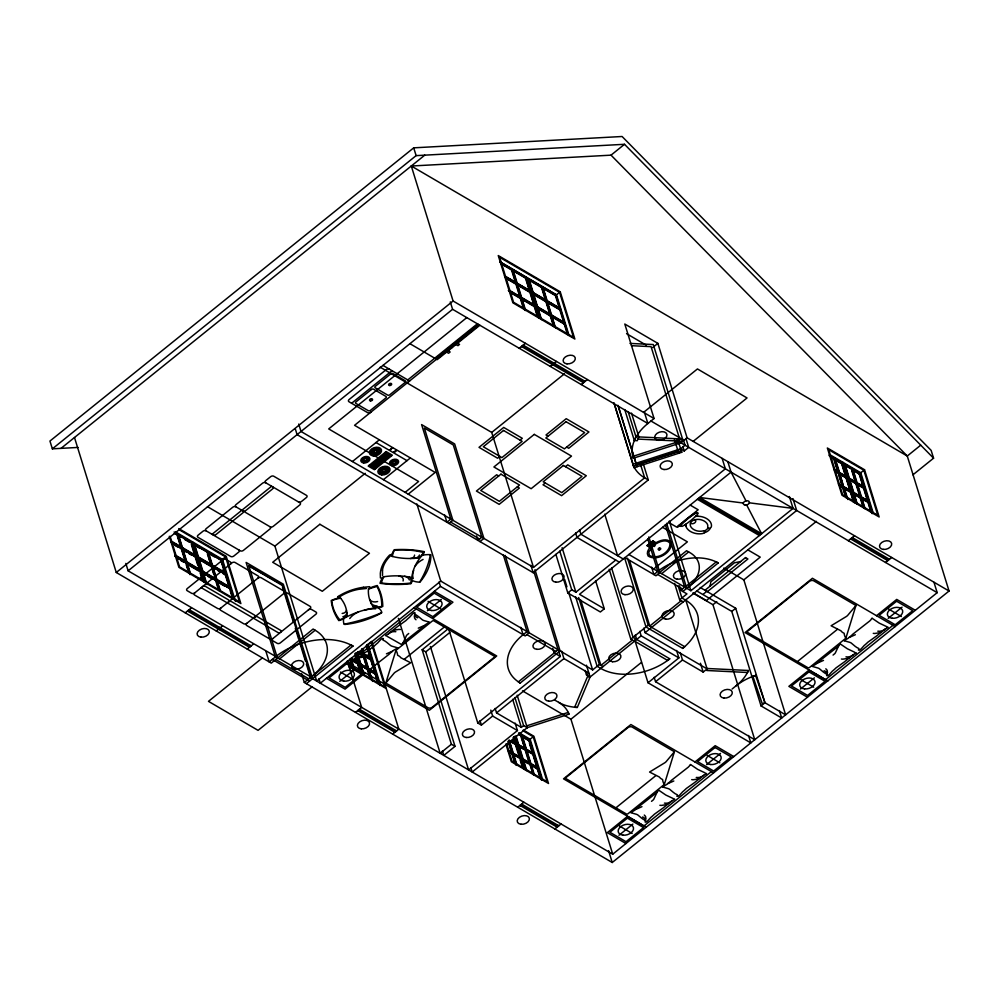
<?xml version="1.0" encoding="UTF-8"?>
<svg xmlns="http://www.w3.org/2000/svg" width="999" height="999" viewBox="0 0 999 999"><rect width="100%" height="100%" fill="white"/><g stroke="black" fill="none" stroke-linecap="round" stroke-linejoin="round"><path stroke-width="1.5" d="M382.492 570.279L382.542 575.524M710.052 586.188L710.838 581.818L734.452 562.787L740.596 561.563M680.182 525.611L682.017 526.398A16.459 10.839 -17.2 0 0 684.74 524.912L687.374 523.114A77.198 50.849 -17.2 0 0 694.093 517.732L696.266 515.671A16.459 10.839 -17.2 0 0 697.989 513.586L696.328 512.537A16.459 10.839 -17.2 0 0 693.531 514.06L690.908 515.846A77.198 50.849 -17.2 0 0 684.19 521.228L682.005 523.301A16.459 10.839 -17.2 0 0 680.282 525.374L677.647 526.972L679.795 524.65M385.826 683.054L395.929 650.349L432.192 621.116A1.249 0.824 -17.2 0 1 433.916 620.879L494.23 656.143A1.249 0.824 -17.2 0 1 494.168 657.354L432.38 707.155A3.134 2.06 -17.2 0 1 428.072 707.754L385.826 683.054L394.305 672.939A3.634 2.398 -17.2 0 0 395.117 672.252L410.689 662.774L400.836 657.754A11.276 7.43 -17.2 0 0 397.627 655.307A23.477 15.472 -17.2 0 0 395.929 650.349M664.323 784.465L674.412 751.76L632.18 727.072A3.134 2.06 -17.2 0 0 627.872 727.672L566.083 777.472A1.249 0.824 -17.2 0 0 566.021 778.671L626.323 813.948A1.249 0.824 -17.2 0 0 628.059 813.698L664.323 784.465A23.477 15.472 -17.2 0 1 662.612 779.507A11.276 7.43 -17.2 0 1 659.415 777.06L649.562 772.04L665.134 762.562A3.634 2.398 -17.2 0 1 665.946 761.875L674.412 751.76M845.866 638.199L855.956 605.494L813.723 580.806A3.134 2.06 -17.2 0 0 809.415 581.406L747.627 631.206A1.249 0.824 -17.2 0 0 747.552 632.404L807.866 667.682A1.249 0.824 -17.2 0 0 809.59 667.432L845.866 638.199A23.477 15.472 -17.2 0 1 844.155 633.254A11.276 7.43 -17.2 0 1 840.958 630.806L831.093 625.774L846.677 616.308A3.634 2.398 -17.2 0 1 847.489 615.621L855.956 605.494M403.209 642.569L406.518 635.476A3.634 2.385 -17.2 0 0 407.105 634.79A17.033 11.214 -17.2 0 0 408.728 633.478M657.042 792.257L653.721 799.35A3.634 2.385 -17.2 0 0 653.146 800.024A17.033 11.214 -17.2 0 0 651.523 801.335M838.586 645.991L835.264 653.084A3.634 2.385 -17.2 0 0 834.677 653.758A17.033 11.214 -17.2 0 0 833.066 655.082M343.831 618.306L343.456 619.018M631.48 413.099L638.848 436.913L637.262 440.709L634.34 440.571L635.938 436.763L628.171 411.663M306.356 664.085L310.502 677.472L612.724 854.195L937.187 592.669L680.943 442.832L678.034 442.694L679.62 438.886L651.073 346.653L631.443 345.691M629.982 343.406L653.284 344.543L682.542 439.036L680.943 442.832L633.291 458.241L632.679 456.443L680.331 441.034L680.943 442.832L687.112 437.862L657.866 343.369L624.8 324.026L654.058 418.519L647.876 423.501A50.087 32.992 -17.2 0 0 633.291 458.241M586.438 665.197L590.084 677.01L587.4 676.885L574.637 707.28L577.335 707.417L590.084 677.01L641.171 635.839L639.797 631.38M707.617 668.506L706.78 670.504L747.552 672.489L748.388 670.479L707.617 668.506L703.171 672.09L682.504 660.002L680.207 652.584M346.591 616.433L347.04 615.946A60.951 40.147 -17.2 0 0 340.184 597.702A26.611 17.532 -17.2 0 0 331.218 600.499A95.717 63.049 -17.2 0 0 338.811 620.591A10.902 7.18 -17.2 0 0 343.506 618.681M651.872 545.529C649.138 548.039 645.779 552.235 648.126 556.006C656.543 561.8 672.951 552.722 671.116 542.32C666.283 537.262 658.179 541.071 653.346 544.343M652.946 546.003L648.788 552.047L649.35 555.294C656.88 560.277 671.116 552.072 669.829 542.957C665.546 538.511 658.416 542.132 654.195 544.992M390.871 555.444L390.072 556.218A34.703 22.852 -17.2 0 0 382.455 570.292M421.828 555.444L423.264 555.069A25.125 16.558 -17.2 0 1 430.219 554.632L430.557 554.857M74.488 437.5L116.271 572.489L271.266 663.124L313.099 629.033L315.16 630.244A47.428 31.244 -17.2 0 1 310.502 677.472M912.949 474.812L933.566 458.191L931.155 450.399L622.09 136.501L413.711 147.84L49.95 441.046L52.36 448.838L78.047 447.44M52.36 448.838L416.121 155.632L624.5 144.293L933.566 458.191M61.014 448.364L424.762 155.157M654.058 418.519L453.084 301.011L411.301 166.021L611.026 155.157L624.5 144.293M116.271 572.489L453.084 301.011M611.026 155.157L907.267 456.031L949.05 591.021L612.237 862.499L304.32 682.454L311.064 677.022L128.122 570.841L452.584 309.303L450.299 301.898M191.371 544.53L194.992 556.193L195.554 555.744L191.483 542.619L178.571 535.064L178.009 535.526L180.594 537.037M501.198 263.886L511.525 269.917L512.437 269.206L525.224 310.527M351.598 403.284L392.02 370.704M181.044 548.039L181.593 547.589L177.535 534.465L174.95 532.954M466.795 317.62L328.708 428.921L418.593 481.493L405.119 492.345M195.554 555.744L182.63 548.189L181.381 549.163L184.54 559.378M506.555 277.759L515.596 283.042L516.158 282.592L512.087 269.468L500.474 262.675M233.704 598.351L221.79 559.877L193.893 543.568L193.331 544.018L207.28 552.185L219.193 590.646M505.606 278.134L515.946 284.166L516.845 283.454M194.018 544.892L194.58 544.43L207.505 551.985L211.563 565.109L198.651 557.554L194.58 544.43M520.591 296.441L516.97 284.777L517.532 284.328L530.457 291.87L534.515 304.995L521.603 297.452L517.532 284.328M529.545 291.209L516.633 283.654L512.562 270.529L525.486 278.084L526.386 277.372L538.736 317.257M539.797 317.495L527.884 279.033L528.446 278.571L556.343 294.892M212.025 534.29L271.641 486.238M532.642 293.019L528.583 279.895L529.145 279.445L542.057 286.988L546.116 300.112L533.204 292.557L529.145 279.445M407.779 379.92L477.385 323.813M435.564 358.678L478.221 324.3M479.195 324.862L354.57 425.312L435.164 472.44L408.229 494.155M178.459 536.975L186.014 561.838L185.452 562.287L176.411 557.005M479.87 325.262L437.212 359.652L409.927 343.693M185.802 563.411L187.038 562.437L199.962 569.992L199.4 570.441L186.476 562.899M189.086 571.316L186.825 564.023L187.387 563.573L200.312 571.116L203.471 581.331M504.882 276.923L516.508 283.716L520.566 296.84L520.004 297.29L515.946 284.166M215.409 579.807L215.971 579.358L211.913 566.233L198.089 558.016L198.651 557.554M510.014 292.382L520.354 298.426L521.603 297.452M207.28 552.185L207.842 551.723L219.755 590.197M516.97 284.777L529.895 292.332L530.794 291.621L505.432 276.785M212.038 566.171L207.979 553.046L208.529 552.597L221.453 560.139L225.512 573.264L224.95 573.726M532.305 293.281L533.204 292.557M532.991 294.143L533.553 293.694L546.465 301.236L550.536 314.36L549.974 314.822L545.904 301.698L532.991 294.143L537.05 307.267M533.941 293.768L545.554 300.562L541.495 287.45L542.057 286.988M199.75 571.578L200.649 570.854L175.287 556.031M215.971 579.358L203.059 571.803L202.16 572.514L230.057 588.836L225.637 574.587L211.688 566.433M205.107 580.681L202.847 573.389L203.409 572.927L216.321 580.481L219.48 590.696M225.512 573.264L212.6 565.721L211.351 566.683L213.611 573.975M537.462 316.783L534.303 306.581L534.865 306.119L521.953 298.576L525.561 310.239M216.446 580.419L212.387 567.295L212.949 566.845L225.861 574.388L229.92 587.512L229.358 587.974L217.732 581.168M220.891 560.601L225.562 556.88L178.958 529.62M536.713 307.53L537.612 306.818L550.536 314.36M540.559 318.594L537.4 308.391L537.962 307.942L564.822 323.651L568.443 335.314M546.94 302.297L547.502 301.848L560.414 309.403L564.485 322.515L563.923 322.977L559.852 309.852L546.94 302.297L550.099 312.5M560.064 308.266L547.152 300.724L543.094 287.6L556.006 295.142L560.064 308.266L559.502 308.728L555.444 295.604L559.565 292.332L499.625 257.292L513.561 302.285L573.488 337.325L559.565 292.332M352.422 461.538L379.37 439.81M194.743 592.869L231.93 562.899A2.248 1.486 -17.2 0 1 235.04 562.474L258.092 575.948A2.248 1.486 -17.2 0 1 257.967 578.121L220.779 608.104A2.248 1.486 -17.2 0 1 217.682 608.528L194.618 595.042A2.248 1.486 -17.2 0 1 194.743 592.869A2.248 1.486 -17.2 0 1 191.646 593.306L187.175 590.696A2.248 1.486 -17.2 0 1 187.3 588.523L222.877 559.852A2.248 1.486 -17.2 0 1 225.974 559.428L230.444 562.037A2.248 1.486 -17.2 0 1 230.307 564.21M215.759 580.931L217.008 579.969L229.92 587.512M233.429 598.851L230.27 588.636L217.357 581.093L216.795 581.543L219.056 588.836M222.715 573.339L225.299 574.85L226.199 574.138L198.302 557.817M537.4 308.391L550.312 315.946L551.56 314.972L564.485 322.515M554.507 326.748L551.348 316.546L551.91 316.096L555.519 327.759M559.852 309.852L560.764 309.141L532.867 292.819M185.24 612.824L191.421 607.842M188.262 611.463L189.947 610.102M370.354 465.771L386.064 453.096M371.378 466.371L387.1 453.708M519.23 348.276L525.412 343.306M372.415 466.983L388.136 454.308M365.247 473.301L274.912 546.116L316.695 681.106L440.759 581.106L416.883 503.971M522.252 346.928L523.938 345.567M373.451 467.582L389.173 454.907M374.488 468.181L390.197 455.519M229.708 589.098L230.619 588.386L202.722 572.065M567.432 334.303L564.273 324.101L564.822 323.651M383.429 479.657L410.364 457.942M217.707 628.683L219.393 627.322M216.234 630.943L222.415 625.973M219.256 629.595L220.941 628.234M551.698 364.136L553.384 362.787M550.237 366.408L556.406 361.426M553.259 365.047L554.932 363.686M246.815 623.326L284.003 593.356A2.248 1.486 -17.2 0 1 287.113 592.919L310.177 606.405A2.248 1.486 -17.2 0 1 310.04 608.578L272.864 638.548A2.248 1.486 -17.2 0 1 269.755 638.985L246.691 625.499A2.248 1.486 -17.2 0 1 246.815 623.326A2.248 1.486 -17.2 0 1 243.719 623.763L220.654 610.277A2.248 1.486 -17.2 0 1 220.779 608.104M640.546 464.535L644.655 477.822L533.503 567.42L491.72 432.43L564.472 373.788M248.701 646.815L250.387 645.454M247.24 649.075L253.409 644.093M582.704 382.267L584.39 380.906M581.231 384.528L587.412 379.558M499.85 456.418L497.602 458.216L479.008 447.352L503.708 427.435L522.302 438.311L520.054 440.122M262.362 657.916L208.479 701.36L258.067 730.356L311.963 686.925M652.722 347.515L657.866 343.369M310.652 677.572L351.074 644.992L352.984 646.103A56.344 37.113 -17.2 0 0 275.374 656.93L269.193 661.912L265.996 651.573M279.27 659.165L315.16 630.244M448.988 523.464L452.909 520.292L424.363 428.047L453.296 444.967L481.843 537.212L477.922 540.372L476.535 535.914M545.267 482.967L543.019 484.777L561.613 495.654L586.313 475.749L567.719 464.872L565.471 466.683M479.982 541.583L483.916 538.411L454.657 443.931L421.603 424.587L450.849 519.08L446.915 522.252L444.63 514.872M306.393 683.666L352.984 646.103M643.556 412.387L697.452 368.943L747.04 397.952L693.156 441.383M439.073 581.942L440.447 586.388L320.317 683.216L318.943 678.771M350.861 659.939L351.423 659.477L358.142 663.411L361.301 673.613M348.863 663.211L416.221 608.915M358.891 651.648L362.912 653.995L361.838 649.4M360.302 653.783L362.987 655.356L364.223 654.382L370.941 658.304L363.948 654.607M364.298 655.731L371.016 659.652L375.075 672.777L371.291 659.427L364.573 655.506L364.011 655.956L370.729 659.889L374.8 673.001M357.23 662.737L357.792 662.287L355.082 653.533M359.84 671.153L357.58 663.86L358.142 663.411M359.99 664.81L360.889 664.098L367.607 668.019L367.045 668.481L362.987 655.356M339.735 681.38L353.621 670.192M427.397 610.726L441.283 599.537M371.116 679.357L367.957 669.143L361.238 665.222L367.669 669.38L370.379 678.121M364.71 668.031L367.395 669.605L368.643 668.631L375.362 672.552M378.858 683.89L375.699 673.676L368.993 669.755L375.424 673.9L378.584 684.115M365.272 672.851L345.067 689.135L326.473 678.271M432.729 618.481L452.934 602.197L434.34 591.321M377.847 682.879L375.137 674.138L375.699 673.676M404.42 659.178L443.456 627.709A1.249 0.824 -17.2 0 0 443.531 626.498M442.42 750.986L443.793 755.419L455.02 746.365L451.398 744.255L422.152 649.762L448.539 628.496L477.784 722.989L481.406 725.099L492.632 716.046L490.796 710.114M455.02 746.365L425.774 651.872L449.75 632.542M355.469 712.362L361.65 707.379L347.277 660.976M358.491 711.001L360.177 709.652M295.254 428.708L297.09 434.64L533.191 572.702L648.276 479.945L643.244 463.698M614.198 403.746L632.941 464.285L680.581 448.863L684.203 450.986L688.686 447.365L685.938 438.461M394.143 731.842L395.829 730.494M392.669 734.115L398.838 729.133L371.678 641.395M595.566 580.619L604.283 608.803L600.362 611.975L567.807 592.944L571.74 589.772L559.802 551.198M554.258 652.934L518.331 681.892L520.242 683.016A50.087 32.992 -17.2 0 1 523.101 634.727L527.035 631.555L503.271 554.782M571.74 589.772L575.874 592.195L615.734 560.064M727.846 461.75L731.056 472.14L579.495 594.305L604.283 608.803M647.127 545.466L652.859 541.008M647.265 545.554L649.812 543.493M650.099 543.269L652.647 541.208M649.4 546.803L651.286 545.279M652.884 543.98L654.782 542.457M651.435 545.342L649.2 547.002M653.009 544.08L654.919 542.544M653.708 568.993L687.387 541.845L662.574 527.335M477.784 722.989L560.302 656.468L554.108 652.846L558.029 649.675L534.09 572.315M684.839 587.2L716.283 561.863L718.194 562.986A43.819 28.859 -17.2 0 0 657.817 571.403L653.895 574.575L651.61 567.182M520.242 683.016L560.102 650.886L534.964 569.68M659.627 572.464L686.575 550.736L688.636 551.947A35.914 23.664 -17.2 0 1 686.75 588.324L666.645 523.351M661.7 573.663L688.636 551.947M451.398 744.255L440.172 753.296L398.389 618.319M514.922 697.527L523.601 725.574L521.353 727.384L496.553 712.886L563.923 658.591L561.625 651.173M837.474 470.841L833.865 459.178L834.427 458.728L829.058 455.581M845.678 476.835L846.24 476.386L842.182 463.261L835.464 459.328L841.895 463.486L845.953 476.61M683.279 601.898L679.657 599.787L686.95 593.906L680.756 590.284L684.69 587.112L665.346 524.625M682.816 591.483L718.194 562.986M845.229 475.374L841.62 463.711L842.182 463.261M844.717 465.522L845.279 465.072L851.997 469.006L855.781 482.355L851.71 469.23L844.992 465.297M515.134 723.139L517.432 730.556L468.593 769.917L430.382 646.503M590.084 677.01L586.475 674.899L588.723 673.089L563.923 658.591M440.759 581.106L592.644 669.917L599.388 664.485L578.658 597.539M634.44 641.271L630.819 639.148L648.226 625.124L627.497 558.179M628.883 554.482L690.883 590.734L793.056 508.391L789.372 496.515M834.427 458.728L838.211 472.077L834.153 458.953L831.455 457.38M838.273 473.426L839.522 472.452L846.24 476.386M632.367 640.059L600.936 665.396L580.669 599.937M681.206 600.686L649.775 626.036L629.507 560.564M839.872 473.576L846.303 477.734L850.374 490.859L843.656 486.938L839.872 473.576L846.59 477.51L850.649 490.634L850.087 491.083M523.601 725.574L527.222 727.684L526.598 725.886L568.294 712.399L568.906 714.198L527.222 727.684L472.202 772.027L470.829 767.607M685.614 599.525L707.105 668.918L645.104 632.667L796.665 510.501L792.994 498.638M520.791 735.963L521.353 735.501L518.668 733.94M529.445 743.406L532.604 753.621L533.166 753.159L529.108 740.034L522.115 736.338L528.821 740.259L532.892 753.383L527.509 750.249M863.523 486.888L859.739 473.526L853.021 469.605L859.465 473.763L863.074 485.427M511.288 740.759L515.609 742.894L513.798 737.062M519.005 756.131L515.384 744.467L515.946 744.018L510.576 740.871M849.637 489.622L846.028 477.959L846.59 477.51M703.371 594.093L706.78 591.346M517.794 745.416L518.706 744.705L525.424 748.626L524.862 749.088L521.241 737.412M848.438 478.908L849.337 478.196L856.056 482.13M519.055 745.828L525.486 749.987L529.832 762.874L525.761 749.762L519.055 745.828L523.114 758.953L529.832 762.874M849.687 479.32L856.118 483.479L860.464 496.378L856.405 483.254L849.687 479.32L853.745 492.445L860.464 496.378M509.103 742.407L511.988 752.834L508.379 741.171M838.586 483.966L842.906 486.101L838.835 472.977L834.814 470.616M522.814 730.681L533.216 736.775L528.546 740.496L521.828 736.563M862.337 484.19L859.177 473.988L859.739 473.526M860.214 473.201L863.86 470.267L828.72 449.725L842.656 494.717L877.784 515.259L863.86 470.267M510.302 741.096L515.671 744.243L520.017 757.142L513.299 753.209L512.05 754.183L514.76 762.936M845.391 496.428L842.694 487.674L843.243 487.225L839.222 484.865M523.526 768.468L520.367 758.266L513.648 754.332L513.086 754.794L515.771 756.355M843.718 488.286L844.28 487.837L850.998 491.758L854.157 501.96M533.166 753.159L526.448 749.238L525.212 750.212L528.821 761.875M849.125 479.77L855.843 483.703L857.092 482.729L863.81 486.65M526.523 750.586L533.241 754.52L537.3 767.632L533.516 754.282L526.798 750.361L526.236 750.811L528.921 752.384M857.442 483.853L856.88 484.303L863.598 488.236L864.147 487.774L857.442 483.853L861.5 496.978L868.218 500.899L861.213 497.202M850.998 491.758L850.436 492.207L845.067 489.073M612.724 854.195L570.941 719.218L641.433 662.399M713.124 604.607L716.77 601.673M743.506 580.119L816.42 521.353M522.215 759.665L523.114 758.953M852.846 493.156L853.745 492.445M533.341 774.213L530.182 764.01L523.464 760.077L522.902 760.526L528.271 763.673M863.973 507.704L860.813 497.502L854.095 493.568L853.533 494.018L860.251 497.952L862.512 505.244M533.516 754.282L532.954 754.745L536.563 766.408M920.741 445.167L907.267 456.031L411.301 166.021M529.62 764.46L530.869 763.486L537.574 767.407M860.251 497.952L861.5 496.978M541.533 780.207L537.924 768.531L531.206 764.61L537.649 768.768L540.359 777.509M872.177 513.698L868.568 502.035L861.85 498.101L868.281 502.26L871.44 512.462M611.588 567.944L633.066 637.337L669.742 658.791L667.669 660.464L634.602 641.133M624.5 557.542L645.978 626.935L682.654 648.388L684.727 646.715L651.673 627.372M779.407 710.589L781.693 718.006L761.038 705.918L731.78 611.425L735.714 608.266L700.199 587.499M531.992 765.846L537.362 768.993L538.274 768.281L522.777 759.215M868.568 502.035L868.006 502.485L870.254 509.777M748.526 735.476L750.823 742.894L648.014 682.779L678.883 657.891L676.585 650.474M692.856 592.981L712.961 604.732L754.757 739.722L655.556 681.718L682.504 660.002M517.694 807.217L523.863 802.234M848.326 540.709L854.507 535.739M520.716 805.856L522.402 804.507M851.348 539.348L853.034 537.999M556.368 826.71L558.041 825.349M887 560.202L888.685 558.841M554.895 828.97L561.063 823.988M885.526 562.462L891.707 557.479M732.105 689.01L736.55 685.414A43.819 28.859 -17.2 0 0 748.388 670.479M655.831 775.636L616.783 807.117A1.249 0.824 -17.2 0 0 616.72 808.316M837.374 629.37L798.326 660.851A1.249 0.824 -17.2 0 0 798.251 662.062M761.038 705.918L764.959 702.759L735.714 608.266M694.979 761.962L715.184 745.679L733.778 756.555M876.51 615.709L896.727 599.412L915.321 610.289M618.968 835.276L632.854 824.088M706.63 764.622L720.504 753.433M800.511 689.023L814.385 677.834M888.173 618.356L902.047 607.167M644.018 825.898L711.388 771.603M825.561 679.632L892.931 625.337M338.898 597.327L339.897 596.665M397.627 647.889L396.366 648.726A14.373 9.466 -17.2 0 0 394.68 649.662A7.492 4.933 -17.2 0 1 393.481 650.361A9.128 6.019 -17.2 0 1 391.521 652.06A14.398 9.49 -17.2 0 0 389.135 654.233L371.928 667.694A9.128 6.019 -17.2 0 1 371.016 668.618A2.835 1.873 -17.2 0 1 370.691 669.105A4.808 3.159 -17.2 0 0 370.304 669.73A5.482 3.609 -17.2 0 0 369.817 670.292L355.357 662.05A2.048 1.349 -17.2 0 0 354.757 661.575L354.32 661.363M844.167 640.671L845.429 639.822A14.373 9.466 -17.2 0 0 847.115 638.885A7.492 4.933 -17.2 0 1 848.313 638.199A9.128 6.019 -17.2 0 1 850.274 636.488A14.398 9.49 -17.2 0 0 852.659 634.315L869.867 620.866A9.128 6.019 -17.2 0 1 870.778 619.929A2.835 1.873 -17.2 0 1 871.091 619.455A4.808 3.159 -17.2 0 0 871.478 618.818A5.482 3.609 -17.2 0 0 871.977 618.256M662.624 786.937L663.885 786.088A14.373 9.466 -17.2 0 0 665.571 785.152A7.492 4.933 -17.2 0 1 666.77 784.452A9.128 6.019 -17.2 0 1 668.731 782.754A14.398 9.49 -17.2 0 0 671.116 780.581L688.323 767.12A9.128 6.019 -17.2 0 1 689.235 766.196A2.835 1.873 -17.2 0 1 689.547 765.721A4.808 3.159 -17.2 0 0 689.947 765.084A5.482 3.609 -17.2 0 0 690.434 764.522M422.902 555.094L422.252 555.369L423.276 555.069M419.543 557.617L418.993 557.954A60.951 40.147 -17.2 0 1 391.62 556.243A26.611 17.532 -17.2 0 1 394.218 549.725A95.717 63.049 -17.2 0 1 424.313 551.673A10.902 7.18 -17.2 0 1 422.315 555.157M424.213 625.549L418.281 628.159M392.37 651.223L386.426 653.833M849.425 637.337L855.356 634.727M817.569 663.011L823.513 660.401M667.881 783.603L673.826 780.993M636.026 809.277L641.97 806.668M392.407 630.893L393.906 630.282A4.808 3.172 -17.2 0 0 394.805 630.032L398.776 629.42A3.084 2.035 -17.2 0 0 399.325 629.42L400.374 629.532M360.552 656.568L362.063 655.956A4.808 3.172 -17.2 0 0 362.962 655.706L366.92 655.094A3.084 2.035 -17.2 0 0 367.47 655.094L368.531 655.207M881.23 631.992L879.732 632.592A4.808 3.172 -17.2 0 0 878.833 632.854L874.862 633.466A3.084 2.035 -17.2 0 0 874.312 633.466L873.263 633.354M849.387 657.667L847.876 658.266A4.808 3.172 -17.2 0 0 846.977 658.528L843.019 659.14A3.084 2.035 -17.2 0 0 842.469 659.14L841.408 659.028M699.7 778.258L698.189 778.858A4.808 3.172 -17.2 0 0 697.29 779.12L693.318 779.732A3.084 2.035 -17.2 0 0 692.782 779.732L691.72 779.62M667.844 803.933L666.333 804.532A4.808 3.172 -17.2 0 0 665.446 804.794L661.475 805.406A3.084 2.035 -17.2 0 0 660.926 805.406L659.877 805.281M338.186 596.515L337.575 598.001M430.282 554.882A122.402 80.632 -17.2 0 1 419.617 582.13L420.242 581.768A64.548 42.52 -17.2 0 0 430.856 555.019M633.553 466.083L681.206 450.674M648.276 479.945L644.655 477.822A50.075 32.979 -17.2 0 1 632.941 464.285L634.103 467.694L681.755 452.285L678.296 441.483M764.959 702.759L755.619 675.436L752.871 676.323L762.212 703.646L764.959 702.759L785.626 714.834L743.843 579.845L723.763 568.106M363.411 587.312L369.518 586.688L370.379 587.649M366.458 588.486L358.916 589.285A34.703 22.852 -17.2 0 0 339.885 596.64M391.633 554.433L389.61 555.032A43.307 28.534 -17.2 0 0 380.319 573.651L380.444 577.884L381.955 578.309M635.938 436.763L682.542 439.036M637.936 439.085L678.708 441.058M749.337 502.822L793.056 508.391M743.343 503.034L699.625 497.477L761.613 533.728L746.665 504.982M374.263 607.617L373.751 607.504A60.951 40.147 -17.2 0 1 368.469 588.748A26.411 17.395 -17.2 0 1 377.235 585.526A97.128 63.973 -17.2 0 1 382.779 606.418A9.603 6.331 -17.2 0 1 378.184 607.692L377.822 607.579A59.278 39.048 -17.2 0 0 343.756 618.493M844.167 640.734L850.087 642.432A4.233 2.797 -17.2 0 0 850.986 642.832L855.256 646.403A12.775 8.417 -17.2 0 1 856.543 647.34L858.878 648.526A2.135 1.411 -17.2 0 1 858.391 649.974L859.577 650.099A5.657 3.734 -17.2 0 1 860.451 649.5A10.09 6.643 -17.2 0 1 861.438 648.601L862.811 647.027A15.16 9.99 -17.2 0 0 864.035 645.629A42.732 28.147 -17.2 0 0 867.819 642.245L874.974 637.137A9.54 6.281 -17.2 0 1 875.973 636.45L885.589 628.708A3.372 2.223 -17.2 0 0 886.9 628.071A1.811 1.186 -17.2 0 1 887.824 627.547A1.573 1.036 -17.2 0 1 888.086 627.235M397.627 647.827L391.708 646.128A4.233 2.797 -17.2 0 0 390.809 645.716L386.538 642.157A12.775 8.417 -17.2 0 1 385.252 641.221L382.917 640.034A2.135 1.411 -17.2 0 1 383.391 638.586L382.23 638.486A5.657 3.734 -17.2 0 1 381.343 639.06A10.09 6.643 -17.2 0 1 380.357 639.959L378.983 641.52A15.16 9.99 -17.2 0 0 377.747 642.919A42.732 28.147 -17.2 0 0 373.963 646.316L366.82 651.423A9.54 6.281 -17.2 0 1 365.821 652.097L356.206 659.852A3.372 2.223 -17.2 0 0 354.895 660.489A1.811 1.186 -17.2 0 1 353.971 661.001A1.573 1.036 -17.2 0 1 353.708 661.313M662.624 787L668.543 788.698A4.233 2.797 -17.2 0 0 669.442 789.098L673.713 792.669A12.775 8.417 -17.2 0 1 674.999 793.606L677.334 794.792A2.135 1.411 -17.2 0 1 676.86 796.24L678.046 796.365A5.657 3.734 -17.2 0 1 678.908 795.766A10.09 6.643 -17.2 0 1 679.894 794.867L681.268 793.293A15.16 9.99 -17.2 0 0 682.504 791.895A42.732 28.147 -17.2 0 0 686.276 788.511L693.431 783.403A9.54 6.281 -17.2 0 1 694.43 782.716L704.045 774.974A3.372 2.223 -17.2 0 0 705.356 774.337A1.811 1.186 -17.2 0 1 706.281 773.813A1.573 1.036 -17.2 0 1 706.543 773.501M344.193 624.25L344.006 624.125A25.125 16.558 -17.2 0 1 343.519 619.343L343.531 619.355M650.736 545.029L654.245 546.565M422.09 555.357A59.278 39.048 -17.2 0 0 411.788 580.107L412.337 580.519A16.434 10.827 -17.2 0 0 419.592 582.13M378.146 607.679L378.421 607.941A16.434 10.827 -17.2 0 1 381.855 612.549A122.402 80.632 -17.2 0 1 344.368 624.125M697.889 512.824L696.69 512.824A16.459 10.839 -17.2 0 0 693.968 514.31L691.333 516.108A77.198 50.849 -17.2 0 0 684.615 521.49L682.442 523.551A16.459 10.839 -17.2 0 0 680.719 525.636L680.856 526.423M856.23 652.909A1.573 1.036 -17.2 0 0 855.968 653.221A1.811 1.186 -17.2 0 0 855.044 653.746A3.372 2.223 -17.2 0 1 853.733 654.382L844.118 662.125A9.54 6.281 -17.2 0 0 843.119 662.812L835.976 667.919A42.732 28.147 -17.2 0 1 832.192 671.303A15.16 9.99 -17.2 0 1 830.956 672.702L829.582 674.275A10.09 6.643 -17.2 0 0 828.596 675.174A5.657 3.734 -17.2 0 0 827.734 675.774L826.585 675.624A2.135 1.411 -17.2 0 0 827.022 674.188L824.687 673.014A12.775 8.417 -17.2 0 0 823.401 672.077L819.13 668.506A4.233 2.797 -17.2 0 1 818.231 668.106L812.312 666.408L813.573 665.496A14.373 9.466 -17.2 0 0 815.259 664.56A7.492 4.933 -17.2 0 1 816.458 663.86A9.128 6.019 -17.2 0 1 818.418 662.162A14.398 9.49 -17.2 0 0 820.803 659.989L838.011 646.528A9.128 6.019 -17.2 0 1 838.923 645.604A2.835 1.873 -17.2 0 1 839.247 645.129A4.808 3.159 -17.2 0 0 839.635 644.492A5.482 3.609 -17.2 0 0 840.122 643.93M385.564 635.639A1.573 1.036 -17.2 0 0 385.826 635.327A1.811 1.186 -17.2 0 0 386.738 634.815A3.372 2.223 -17.2 0 1 388.062 634.178L397.677 626.423A9.54 6.281 -17.2 0 0 398.676 625.749L405.819 620.641A42.732 28.147 -17.2 0 1 409.602 617.245A15.16 9.99 -17.2 0 1 410.839 615.859L412.2 614.285A10.09 6.643 -17.2 0 0 413.199 613.386A5.657 3.734 -17.2 0 0 414.061 612.787L415.197 612.936A2.135 1.411 -17.2 0 0 414.772 614.373L417.095 615.546A12.775 8.417 -17.2 0 0 418.381 616.483L422.652 620.042A4.233 2.797 -17.2 0 1 423.551 620.454L429.47 622.152L428.209 623.051A14.373 9.466 -17.2 0 0 426.523 623.988A7.492 4.933 -17.2 0 1 425.324 624.687A9.128 6.019 -17.2 0 1 423.364 626.385A14.398 9.49 -17.2 0 0 420.979 628.558L403.771 642.02A9.128 6.019 -17.2 0 1 402.859 642.956A2.835 1.873 -17.2 0 1 402.547 643.431A4.808 3.159 -17.2 0 0 402.16 644.055A5.482 3.609 -17.2 0 0 401.66 644.617L387.2 636.375A2.048 1.349 -17.2 0 0 386.601 635.901L386.151 635.664M674.687 799.175A1.573 1.036 -17.2 0 0 674.425 799.487A1.811 1.186 -17.2 0 0 673.501 799.999A3.372 2.223 -17.2 0 1 672.19 800.649L662.574 808.391A9.54 6.281 -17.2 0 0 661.575 809.065L654.432 814.185A42.732 28.147 -17.2 0 1 650.649 817.569A15.16 9.99 -17.2 0 1 649.412 818.968L648.051 820.541A10.09 6.643 -17.2 0 0 647.052 821.44A5.657 3.734 -17.2 0 0 646.191 822.04L645.004 821.915A2.135 1.411 -17.2 0 0 645.479 820.441L643.156 819.28A12.775 8.417 -17.2 0 0 641.857 818.343L637.587 814.772A4.233 2.797 -17.2 0 1 636.7 814.372L630.781 812.674L632.03 811.762A14.373 9.466 -17.2 0 0 633.716 810.826A7.492 4.933 -17.2 0 1 634.914 810.127A9.128 6.019 -17.2 0 1 636.887 808.428A14.398 9.49 -17.2 0 0 639.26 806.255L656.468 792.794A9.128 6.019 -17.2 0 1 657.379 791.87A2.835 1.873 -17.2 0 1 657.704 791.383A4.808 3.159 -17.2 0 0 658.091 790.758A5.482 3.609 -17.2 0 0 658.591 790.197M277.435 658.141L248.876 565.896L282.505 584.777L311.064 677.022M412.025 580.407L412.05 580.431A9.603 6.331 -17.2 0 1 410.914 583.728A97.128 63.973 -17.2 0 1 380.007 583.291A26.411 17.395 -17.2 0 1 383.241 576.835A60.951 40.147 -17.2 0 1 411.026 577.397M626.56 333.654L646.403 345.242M500.449 262.063L556.468 294.817L569.055 335.464M829.407 454.408L860.776 472.752L873.351 513.386M499.75 261.8L526.386 277.372M830.094 455.594L832.604 457.067M835.114 458.529L837.624 460.002M840.134 461.463L842.644 462.937L854.869 502.897M843.893 463.661L851.423 468.069M853.933 469.53L856.443 471.004M501.723 263.736L525.824 277.822L534.29 305.195M527.884 279.033L541.833 287.188L542.395 286.725L554.745 326.623M543.106 287.924L555.794 295.342L567.694 333.816M829.607 455.444L842.519 462.999L843.206 462.475L855.781 503.121M528.583 279.895L541.495 287.45M555.444 295.604L542.532 288.049L546.141 299.712M831.18 457.617L833.865 459.178M836.238 460.576L841.62 463.711M852.459 470.054L859.177 473.988M504.532 275.799L516.158 282.592M504.645 276.186L528.558 290.16M531.955 292.145L559.852 308.466M547.889 301.923L559.502 308.728M834.465 469.493L838.486 471.853M506.143 277.984L516.283 283.916M517.557 284.653L530.232 292.07M536.101 295.504L546.253 301.436L549.775 312.837M547.514 302.173L560.202 309.59M834.177 469.717L846.927 477.247M849 478.459L864.497 487.524M834.527 470.854L838.561 473.201L842.619 486.326M857.154 484.078L863.873 488.012L867.931 501.136M841.995 475.611L846.028 477.959M508.941 290.047L520.566 296.84M508.578 290.297L535.202 305.869M536.363 306.406L565.172 323.389M508.379 290.497L520.916 297.964L524.525 309.628M838.873 483.741L842.906 486.101M843.93 486.7L850.649 490.634M854.807 493.456L860.189 496.603M510.551 292.232L520.691 298.164L524.225 309.553M521.965 298.901L533.379 305.569M539.248 309.003L564.61 323.838M838.423 483.941L851.335 491.496M853.408 492.707L868.905 501.773M521.391 299.026L534.303 306.581M551.348 316.546L564.273 324.101M840.284 485.876L842.969 487.45L846.128 497.664M844.005 488.061L850.723 491.983L853.883 502.197M853.82 493.793L860.539 497.727L863.248 506.468M839.997 486.113L842.694 487.674M863.973 500.124L866.657 501.698M687.112 437.862L949.05 591.021M523.164 345.117L585.164 381.356M852.259 537.537L889.46 559.29M522.327 345.791L584.315 382.043M650.961 421.016L684.028 440.347M851.423 538.224L888.611 559.977M521.478 346.466L583.478 382.717M850.574 538.898L887.774 560.651M452.584 309.303L647.876 423.501L644.218 411.688M457.505 343.194L459.552 344.393L457.967 345.666L455.931 344.48M450.799 346.403L452.447 347.365M449.962 347.078L451.61 348.039M448.114 350.774L450.149 351.973L448.563 353.246L446.528 352.048M888.698 609.115L901.36 616.52M698.501 498.376L760.489 534.627M697.377 499.288L759.365 535.539M690.172 505.094L698.164 509.777L676.66 527.11L668.668 522.427M895.116 626.573L812.424 578.271L745.067 632.567L827.734 680.906M747.826 549.862L760.227 557.117L706.343 600.549L693.943 593.306M548.076 436.188L546.003 434.977L566.221 418.693L588.948 431.98L568.743 448.276L566.67 447.065M382.979 365.409L409.652 381.019M380.182 367.207L491.72 432.43M653.084 541.046L654.932 542.132M652.934 541.171L654.795 542.257M647.102 545.866L649.113 546.84M696.79 590.971L731.78 611.425M498.701 475.986L496.64 474.775L476.423 491.058L499.163 504.358L519.368 488.061L517.307 486.863M657.642 574.425L682.442 588.923M624.962 557.654L655.956 575.774L659.889 572.614L648.838 536.9M623.276 559.015L580.906 534.24L579.532 529.795M827.659 680.943L809.065 670.067L788.86 686.363L807.454 697.24M619.343 562.175L576.985 537.412L575.599 532.954M801.036 679.77L813.698 687.175M375.999 442.532L407.005 460.651M385.04 452.497L391.233 456.118M648.226 625.124L651.835 627.235M369.318 465.159L375.512 468.793M533.503 567.42L301.024 431.481L298.726 424.063M450.674 522.102L479.595 539.023M641.171 635.839L678.883 657.891M599.388 664.485L602.996 666.608M526.86 634.577L555.794 651.485M235.876 506.78A2.248 1.486 -17.2 0 1 236.001 504.607L262.587 483.191A2.248 1.486 -17.2 0 1 265.684 482.754L299.912 502.772A2.248 1.486 -17.2 0 1 299.775 504.945L273.202 526.361A2.248 1.486 -17.2 0 1 270.105 526.798L235.876 506.78A2.248 1.486 -17.2 0 0 232.779 507.217L206.194 528.633A2.248 1.486 -17.2 0 0 206.069 530.806L240.297 550.824A2.248 1.486 -17.2 0 0 243.394 550.387L269.967 528.971A2.248 1.486 -17.2 0 0 270.105 526.798M440.447 586.388L525.174 635.926L529.108 632.767L505.157 555.394M707.155 755.381L719.817 762.786M428.084 601.373L440.746 608.778M713.573 772.839L630.893 724.537L563.523 778.833L646.191 827.172M414.061 607.654L496.728 655.993L429.358 710.289L346.678 661.975M555.032 700.237L558.653 702.347A43.819 28.859 -17.2 0 0 577.335 707.417M207.492 506.693L274.8 546.041M522.489 690.871L570.941 719.218M422.152 649.762L425.774 651.872M248.876 565.896L281.943 585.239M178.759 528.583L226.249 556.356L240.871 603.596L178.883 567.345L169.281 536.338M523.276 730.032L533.903 736.251L548.526 783.491L511.338 761.738L505.844 744.03M492.632 716.046L517.432 730.556M175.574 531.943L222.477 559.365L235.502 601.46M518.843 732.654L530.132 739.26L542.719 779.894M174.076 531.98L191.833 542.357L204.183 582.255M519.118 733.741L529.445 739.772L541.795 779.67M174.788 533.179L182.392 537.624M184.927 539.11L189.997 542.07M208.554 552.922L221.229 560.339L225.2 573.164M518.394 734.165L521.078 735.739L525.137 748.863L518.419 744.929M174.388 533.404L176.973 534.915L177.884 534.203L190.235 574.1M184.465 539.298L189.635 542.32M196.603 546.403L199.188 547.914M207.979 553.046L214.435 556.818M171.978 541.508L195.891 555.481M197.952 556.693L225.861 573.001M171.266 541.545L181.593 547.589M359.165 651.423L363.199 653.771M511.575 740.534L515.609 742.894M170.879 541.783L196.241 556.605L195.329 557.33L197.59 564.61M358.716 651.623L371.64 659.165M511.126 740.734L516.296 743.756M518.356 744.967L533.853 754.033M171.616 542.669L195.891 556.868L199.962 569.992M358.166 651.76L363.549 654.894L367.607 668.019M171.578 542.969L195.679 557.067M197.74 558.266L210.427 565.684M357.892 651.985L363.261 655.132L367.32 668.244M174.925 545.392L177.51 546.903M183.716 550.524L186.289 552.035M188.873 553.546L191.458 555.057M199.725 559.89L210.065 565.933M212.387 567.295L214.972 568.806M217.545 570.317L220.13 571.828M511.363 742.107L515.384 744.467M518.493 746.278L523.863 749.425M646.116 827.209L627.522 816.333L607.317 832.629L625.911 843.506M175.062 554.969L200.3 569.73M202.372 570.941L230.27 587.25M175.674 555.794L186.014 561.838M351.074 658.353L357.792 662.287M508.229 750.249L512.262 752.609M358.479 663.149L350.736 658.616L354.258 670.017M360.552 664.36L376.049 673.413M507.792 750.449L520.704 758.004M203.784 573.014L214.123 579.058M174.738 556.168L186.363 562.961L189.972 574.625M508.578 751.373L512.612 753.733L516.221 765.396M175.999 557.217L200.087 571.316L191.271 542.819M351.136 659.702L357.854 663.636L360.564 672.389M509.64 752.384L512.337 753.958L515.496 764.173M513.361 754.57L520.079 758.491L522.789 767.244M523.176 760.301L529.895 764.235L533.054 774.437M180.632 560.389L183.217 561.9M186.825 564.023L198.451 570.816M202.847 573.389L205.432 574.9M208.017 576.411L210.589 577.922M218.082 582.292L224.55 586.076M352.21 660.714L357.58 663.86M371.116 671.778L375.137 674.138M349.113 666.882L386.313 688.636M619.505 826.036L632.167 833.441M201.211 587.662L279.32 633.341M340.422 672.04L353.084 679.445M275.761 659.49L308.816 678.821M189.173 609.652L251.161 645.903M359.403 709.19L396.603 730.943M521.628 804.045L558.816 825.798M188.324 610.339L250.324 646.578M272.277 659.427L309.478 681.168M358.554 709.877L395.754 731.618M520.779 804.732L557.979 826.485M187.487 611.013L249.488 647.265M357.717 710.551L394.917 732.304M519.942 805.406L557.142 827.16M872.164 618.294L879.257 623.126L886.438 626.51A2.048 1.349 -17.2 0 0 887.037 626.985L887.512 627.26M690.621 764.56L697.714 769.392L704.894 772.776A2.048 1.349 -17.2 0 0 705.494 773.238L705.968 773.526M840.271 643.943L847.402 648.801L854.582 652.185A2.048 1.349 -17.2 0 0 855.181 652.659L855.668 652.934M658.728 790.197L665.858 795.067L673.039 798.451A2.048 1.349 -17.2 0 0 673.651 798.913L674.125 799.2M652.459 543.643L655.182 545.754M731.056 472.14L746.003 500.886M681.755 452.285L680.581 448.863L685.077 445.254L683.703 440.796M677.609 449.837L678.771 453.246M637.087 466.733L617.956 405.294M933.978 582.292L937.187 592.669M860.663 474.65L862.899 481.918M863.798 484.815L866.945 494.98M867.844 497.877L872.339 512.387M872.439 513.174L860.089 473.276L844.592 464.21L856.942 504.108M864.147 487.774L868.218 500.899M864.048 489.697L867.656 501.361M853.021 469.605L857.092 482.729M861.85 498.101L865.009 508.304M852.334 468.743L864.684 508.641M851.885 470.916L855.494 482.579M855.843 483.703L859.452 495.367M845.279 465.072L849.337 478.196M854.095 493.568L857.254 503.783M850.886 493.668L853.596 502.422M835.464 459.328L839.522 472.452M844.28 487.837L847.889 499.5M834.764 458.466L847.115 498.364M843.243 487.225L846.403 497.44M838.723 474.887L841.433 483.641M722.152 458.429L725.374 468.818L617.594 555.694L604.732 514.148M682.829 446.553L684.203 450.986M677.11 439.71L678.034 442.694M674.425 439.398L678.109 451.298L636.413 464.785L618.456 406.755M669.305 521.016L690.883 590.734M624.75 409.565L634.34 440.571M679.37 585.814L680.756 590.284M678.246 586.163L681.905 597.976L685.514 600.087A50.087 32.992 -17.2 0 1 682.654 648.388M700.424 663.224L703.171 672.09M674.587 583.416L679.657 599.787M613.998 402.734L634.103 467.694M647.764 538.923L657.817 571.403M547.502 301.848L551.56 314.972M550.874 315.484L554.495 327.16M542.282 288.611L545.804 300.012M550.661 315.684L553.746 325.649M550.312 315.946L553.483 326.149M643.731 628.221L645.104 632.667M654.183 677.272L655.556 681.718M533.553 293.694L537.612 306.818M537.962 307.942L541.57 319.605M528.446 278.571L540.796 318.469M526.51 277.297L538.636 316.483M534.865 306.119L538.473 317.794M534.64 306.318L537.737 316.296M525.486 278.084L529.095 289.747M529.895 292.332L533.953 305.457M635.314 635.027L636.688 639.46M634.702 639.76L648.014 682.779M609.178 569.23L630.819 639.148M521.84 300.487L524.55 309.228M512.312 271.091L520.254 296.74M511.525 269.917L515.596 283.042M520.354 298.426L523.513 308.629M562.1 547.689L575.874 592.195M575.661 596.903L597.14 666.296L600.761 668.418A50.087 32.992 -17.2 0 0 669.742 658.791M564.635 579.432L566.933 586.85M568.768 592.782L592.644 669.917M555.869 554.37L567.807 592.944M585.102 670.466L586.475 674.899M413.711 147.84L416.121 155.632M558.466 650.536L560.302 656.468M530.906 565.284L533.191 572.702M552.722 648.388L554.108 652.846M608.566 850.636L612.237 862.499M520.816 627.335L523.101 634.727M533.216 736.775L547.152 781.767L512.012 761.226L506.63 743.805M517.17 695.204L527.222 727.684M530.019 741.158L532.267 748.413M534.065 754.22L537.212 764.385M538.111 767.282L541.258 777.447M537.362 768.993L539.622 776.285M512.674 699.337L521.353 727.384M522.39 736.113L526.448 749.238M526.798 750.361L530.869 763.486M531.206 764.61L534.365 774.812M521.703 735.252L534.053 775.149M521.353 735.501L525.424 748.626M515.996 735.951L518.706 744.705M523.464 760.077L526.623 770.279M515.709 736.413L526.298 770.616M514.81 736.238L525.149 769.63M514.085 736.638L524.238 769.405M515.946 744.018L520.017 757.142M513.511 737.287L515.322 743.119M513.236 737.512L515.047 743.343M520.254 760.177L522.514 767.469M509.24 740.084L513.299 753.209M513.648 754.332L516.808 764.547M508.953 740.321L516.483 764.872M508.091 741.395L511.7 753.059M495.179 708.428L496.553 712.886M480.032 720.666L481.406 725.099M367.907 644.405L380.494 685.039M367.345 644.855L379.932 685.489M367.22 644.917L379.57 684.814M366.883 645.179L370.941 658.304M370.666 658.528L366.608 645.404L371.004 641.907L384.927 686.912L349.8 666.37L348.002 660.564M366.321 645.629L369.93 657.305M362.425 648.551L364.223 654.382M364.573 655.506L368.643 668.631M368.993 669.755L372.602 681.418M362.137 648.776L371.828 680.282M361.563 649.625L362.912 653.995M367.395 669.605L370.105 678.346M357.28 652.434L360.889 664.098M361.238 665.222L364.398 675.424M356.993 652.659L363.636 674.325M356.181 652.996L362.924 674.775M355.394 653.171L361.975 674.45M355.257 655.219L357.505 662.512M355.419 656.905L356.78 661.276M351.423 659.477L354.583 669.692M350.387 658.878L353.996 670.541M350.112 659.103L353.271 669.305M350.274 660.789L352.984 669.542M312.562 678.683L283.316 584.19L246.116 562.437L275.374 656.93M282.405 586.725L293.456 622.427M295.304 628.383L298.526 638.798M300.362 644.742L305.432 661.113M301.561 673.526L304.32 682.454M225.562 556.88L239.498 601.873L179.57 566.833L170.13 536.351M230.494 590.259L233.142 598.813M221.341 562.05L223.601 569.343M225.299 574.85L228.908 586.513M230.157 590.546L232.867 599.3M208.529 552.597L212.6 565.721M212.949 566.845L217.008 579.969M217.357 581.093L220.517 591.296M207.392 553.896L211.001 565.559M216.209 582.392L217.57 586.775M203.059 571.803L199.001 558.678L198.439 559.14L202.048 570.804M203.409 572.927L207.018 584.602M193.893 543.568L206.244 583.466M194.48 546.341L198.089 558.016M192.507 541.845L205.095 582.479M200.524 572.739L203.172 581.281M200.2 573.026L201.548 577.41M178.571 535.064L182.63 548.189M187.038 562.437L182.979 549.313L182.417 549.775L186.026 561.438M187.387 563.573L190.547 573.776M177.322 534.652L189.223 573.126M177.422 536.376L180.582 546.578M186.251 564.872L187.6 569.243M125.837 563.424L128.122 570.841M825.823 668.793A8.766 5.769 -17.2 0 0 826.673 669.605A8.766 5.769 -17.2 0 0 827.234 670.554A8.766 5.769 -17.2 0 0 827.534 672.315A8.766 5.769 -17.2 0 0 827.01 674.188M824.1 670.716A5.732 3.771 -17.2 0 0 825.199 671.166A3.521 2.31 -17.2 0 0 825.811 671.715L826.248 672.439A3.297 2.173 -17.2 0 0 826.385 673.026A5.619 3.709 -17.2 0 0 826.285 673.85M853.308 654.832A6.206 4.096 -17.2 0 0 851.61 655.993A6.206 4.096 -17.2 0 0 849.575 656.755A6.206 4.096 -17.2 0 0 847.714 657.017A6.206 4.096 -17.2 0 0 845.953 656.867M885.151 629.158A6.206 4.096 -17.2 0 0 883.453 630.319A6.206 4.096 -17.2 0 0 881.43 631.081A6.206 4.096 -17.2 0 0 879.557 631.343A6.206 4.096 -17.2 0 0 877.809 631.193M370.854 412.187A2.348 1.548 -17.2 0 1 367.62 412.649L349.026 401.773A2.348 1.548 -17.2 0 1 349.151 399.5L386.201 369.642A2.348 1.548 -17.2 0 1 389.435 369.193M408.042 380.07A2.348 1.548 -17.2 0 1 407.904 382.33M698.089 516.271A15.822 10.415 -17.2 0 1 695.966 515.971M695.529 516.408A12.188 8.029 -17.2 0 1 697.202 516.283A15.922 10.49 -17.2 0 1 702.047 516.77A20.892 13.761 -17.2 0 1 709.964 521.441A15.922 10.49 -17.2 0 1 711.4 524.65A12.188 8.029 -17.2 0 1 711.4 526.448A4.296 2.835 -17.2 0 1 711.026 527.247A3.072 2.023 -17.2 0 1 710.451 527.859A7.73 5.095 -17.2 0 1 704.42 532.704A3.072 2.023 -17.2 0 1 703.621 533.179A4.296 2.835 -17.2 0 1 702.534 533.553A12.188 8.029 -17.2 0 1 699.949 533.828A15.922 10.49 -17.2 0 1 695.117 533.341A20.892 13.761 -17.2 0 1 687.2 528.671A15.922 10.49 -17.2 0 1 685.764 525.449A12.188 8.029 -17.2 0 1 685.689 524.288M710.451 527.859A2.173 1.436 -17.2 0 1 709.69 528.321A1.286 0.849 -17.2 0 1 708.378 528.346A2.173 1.436 -17.2 0 1 707.891 527.909A3.072 2.023 -17.2 0 1 707.692 527.297A4.296 2.835 -17.2 0 1 707.779 526.498A8.192 5.395 -17.2 0 0 707.754 525.374A11.314 7.455 -17.2 0 0 706.705 523.139A15.497 10.202 -17.2 0 0 700.986 519.755A11.314 7.455 -17.2 0 0 697.614 519.393A8.192 5.395 -17.2 0 0 694.243 519.955A5.007 3.297 -17.2 0 0 690.596 522.877A8.192 5.395 -17.2 0 0 690.297 525.249A11.314 7.455 -17.2 0 0 691.333 527.484A15.497 10.202 -17.2 0 0 697.065 530.869A11.314 7.455 -17.2 0 0 700.436 531.231A8.192 5.395 -17.2 0 0 702.06 531.093A4.296 2.835 -17.2 0 1 703.184 530.906A3.072 2.023 -17.2 0 1 704.095 530.944A2.173 1.436 -17.2 0 1 704.794 531.218A1.286 0.849 -17.2 0 1 704.969 532.105A2.173 1.436 -17.2 0 1 704.432 532.692M694.742 519.805A2.997 1.973 -17.2 0 1 694.792 522.814A2.997 1.973 -17.2 0 1 690.459 523.251M685.127 524.662A15.822 10.415 -17.2 0 1 685.888 526.048M707.929 527.959A5.607 3.696 -17.2 0 1 704.183 530.968M650.199 543.319A1.486 0.974 -17.2 0 1 652.447 543.593A1.486 0.974 -17.2 0 1 650.649 545.042A1.486 0.974 -17.2 0 1 649.899 543.556M415.971 619.767A8.766 5.769 -17.2 0 0 415.122 618.955A8.766 5.769 -17.2 0 0 414.548 617.994A8.766 5.769 -17.2 0 0 414.26 616.233A8.766 5.769 -17.2 0 0 414.772 614.36M417.694 617.844A5.732 3.771 -17.2 0 0 416.595 617.394A3.521 2.31 -17.2 0 0 415.984 616.845L415.547 616.121A3.297 2.173 -17.2 0 0 415.397 615.534A5.619 3.709 -17.2 0 0 415.509 614.697M388.486 633.728A6.206 4.096 -17.2 0 0 390.184 632.554A6.206 4.096 -17.2 0 0 392.207 631.793A6.206 4.096 -17.2 0 0 394.081 631.53A6.206 4.096 -17.2 0 0 395.829 631.68M356.631 659.39A6.206 4.096 -17.2 0 0 358.329 658.229A6.206 4.096 -17.2 0 0 360.364 657.467A6.206 4.096 -17.2 0 0 362.225 657.205A6.206 4.096 -17.2 0 0 363.986 657.354M736.026 685.838A43.819 28.859 -17.2 0 1 755.619 675.436M558.653 702.347A43.819 28.859 -17.2 0 1 568.906 714.198M377.61 601.535A7.068 4.658 -17.2 0 1 369.767 599.35M381.768 606.331A91.546 60.302 -17.2 0 0 377.023 586.5A40.36 26.586 -17.2 0 0 368.581 589.11M340.097 620.179A77.11 50.787 -17.2 0 1 331.805 600.724A18.144 11.951 -17.2 0 1 340.671 598.276M346.728 612.237A4.858 3.197 -17.2 0 1 342.869 616.795M346.428 610.064A3.734 2.46 -17.2 0 1 342.158 613.436M347.128 615.821A15.41 10.152 -17.2 0 1 338.861 620.042M381.393 612.999A64.548 42.52 -17.2 0 1 344.667 624.487M382.317 606.168A12.05 7.942 -17.2 0 1 372.864 606.468M377.06 605.943A9.765 6.431 -17.2 0 1 371.004 603.209M364.198 610.389A22.078 14.548 -17.2 0 1 375.649 608.816M349.737 618.518A17.333 11.414 -17.2 0 1 358.529 611.937M338.149 596.478A43.307 28.534 -17.2 0 1 363.411 587.275M213.012 534.865A2.248 1.486 -17.2 0 0 216.121 534.44L242.695 513.011A2.248 1.486 -17.2 0 0 242.819 510.839A2.248 1.486 -17.2 0 0 245.929 510.414L272.502 488.986A2.248 1.486 -17.2 0 0 272.627 486.813M265.684 482.754A2.248 1.486 -17.2 0 1 265.809 480.581L270.667 476.673A2.248 1.486 -17.2 0 1 273.763 476.236L306.506 495.379A2.248 1.486 -17.2 0 1 306.381 497.552L301.523 501.461A2.248 1.486 -17.2 0 1 298.414 501.898M206.069 530.806A2.248 1.486 -17.2 0 0 202.972 531.243L198.114 535.152A2.248 1.486 -17.2 0 0 197.989 537.325L230.719 556.468A2.248 1.486 -17.2 0 0 233.828 556.031L238.674 552.122A2.248 1.486 -17.2 0 0 238.798 549.949M398.701 576.036A7.068 4.658 -17.2 0 1 403.084 581.006M410.651 583.054A91.546 60.302 -17.2 0 1 381.381 582.991A40.36 26.586 -17.2 0 1 383.778 576.86M423.926 552.609A77.11 50.787 -17.2 0 0 394.63 550.087A18.144 11.951 -17.2 0 0 392.532 556.48M419.505 555.032A4.858 3.197 -17.2 0 1 413.549 558.366M414.548 555.082A3.734 2.46 -17.2 0 1 410.389 558.516M423.539 551.785A15.41 10.152 -17.2 0 1 418.781 558.066M409.428 576.997A12.05 7.942 -17.2 0 1 410.502 583.453M404.445 576.261A9.765 6.431 -17.2 0 1 409.34 579.932M413.249 578.521A22.078 14.548 -17.2 0 1 413.673 570.504M415.01 566.408A17.333 11.414 -17.2 0 1 423.064 559.415M284.003 593.356A2.248 1.486 -17.2 0 0 284.128 591.183L261.076 577.697A2.248 1.486 -17.2 0 0 257.967 578.121M272.864 638.548A2.248 1.486 -17.2 0 0 272.727 640.721L277.198 643.331A2.248 1.486 -17.2 0 0 280.294 642.894L315.871 614.235A2.248 1.486 -17.2 0 0 315.996 612.062L311.526 609.452A2.248 1.486 -17.2 0 0 308.429 609.877M280.407 632.467A2.248 1.486 -17.2 0 0 280.532 630.294L257.467 616.808A2.248 1.486 -17.2 0 0 254.37 617.245A2.248 1.486 -17.2 0 0 254.495 615.072L231.431 601.585A2.248 1.486 -17.2 0 0 228.334 602.022A2.248 1.486 -17.2 0 0 228.459 599.85L205.394 586.363A2.248 1.486 -17.2 0 0 202.285 586.788M644.28 815.047A8.766 5.769 -17.2 0 0 645.129 815.871A8.766 5.769 -17.2 0 0 645.704 816.82A8.766 5.769 -17.2 0 0 645.991 818.581A8.766 5.769 -17.2 0 0 645.479 820.454M642.557 816.982A5.732 3.771 -17.2 0 0 643.656 817.432A3.521 2.31 -17.2 0 0 644.268 817.981L644.705 818.705A3.297 2.173 -17.2 0 0 644.842 819.292A5.619 3.709 -17.2 0 0 644.742 820.117M671.765 801.098A6.206 4.096 -17.2 0 0 670.067 802.259A6.206 4.096 -17.2 0 0 668.031 803.021A6.206 4.096 -17.2 0 0 666.171 803.283A6.206 4.096 -17.2 0 0 664.422 803.134M703.608 775.424A6.206 4.096 -17.2 0 0 701.91 776.585A6.206 4.096 -17.2 0 0 699.887 777.347A6.206 4.096 -17.2 0 0 698.026 777.609A6.206 4.096 -17.2 0 0 696.266 777.459M370.292 399.925L371.815 399.637L370.304 399.85M389.373 384.54L390.896 384.253L389.373 384.54M389.548 449.837L391.071 449.55L389.56 449.8M391.233 448.476L392.757 448.189L391.246 448.401M393.618 452.21L395.129 451.923L393.618 452.135M395.292 450.849L396.815 450.537L395.304 450.811M649.874 544.168C652.896 546.316 651.847 540.983 649.887 544.105M658.603 549.063C661.176 550.536 659.727 546.628 658.603 549.063M534.278 434.378L493.906 466.983L531.131 488.711L571.503 456.106L534.278 434.378M371.403 389.485L355.956 401.923A1.561 1.036 -17.2 0 0 355.869 403.434L368.269 410.676A1.561 1.036 -17.2 0 0 370.429 410.377L385.864 397.939A1.561 1.036 -17.2 0 0 385.951 396.428L373.551 389.185A1.561 1.036 -17.2 0 0 371.403 389.485M390.759 373.876L375.324 386.313A1.561 1.036 -17.2 0 0 375.237 387.824L387.637 395.067A1.561 1.036 -17.2 0 0 389.797 394.767L405.232 382.33A1.561 1.036 -17.2 0 0 405.319 380.819L392.919 373.564A1.561 1.036 -17.2 0 0 390.759 373.876M386.163 451.585L368.194 466.071L374.4 469.692L392.357 455.219L386.163 451.585M319.867 524.275L272.702 562.275L322.302 591.283L369.455 553.271L319.867 524.275M503.533 430.457L483.316 446.74L501.923 457.617L522.127 441.333L503.533 430.457M500.949 474.175L480.744 490.459L499.338 501.336L519.542 485.052L500.949 474.175M566.033 421.703L545.829 437.999L564.435 448.876L584.64 432.579L566.033 421.703M563.411 465.472L543.194 481.755L561.8 492.632L582.005 476.348L563.411 465.472M346.566 663.786L329.058 677.909L345.179 687.324L362.687 673.214L346.566 663.786M434.228 593.131L416.72 607.242L432.829 616.67L450.349 602.559L434.228 593.131M745.529 557.579L705.119 590.159L707.492 591.558L747.914 558.978L745.529 557.579M627.409 818.144L609.902 832.267L626.023 841.695L643.531 827.572L627.409 818.144M715.072 747.489L697.564 761.6L713.686 771.028L731.193 756.917L715.072 747.489M808.953 671.877L791.445 686.001L807.567 695.429L825.074 681.306L808.953 671.877M896.615 601.223L879.108 615.347L895.216 624.762L912.736 610.651L896.615 601.223M560.239 291.808L498.251 255.557L512.874 302.809L574.875 339.061L560.239 291.808M864.547 469.742L827.347 447.989L841.97 495.242L879.17 516.982L864.547 469.742M526.036 277.622L513.124 270.08L517.182 283.204L530.107 290.746L526.036 277.622M892.269 618.256A7.892 5.195 -17.2 0 0 902.634 610.726A7.892 5.195 -17.2 0 0 890.209 609.49A7.892 5.195 -17.2 0 0 892.269 618.256M804.607 688.91A7.892 5.195 -17.2 0 0 814.972 681.38A7.892 5.195 -17.2 0 0 802.547 680.144A7.892 5.195 -17.2 0 0 804.607 688.91M393.519 463.536A1.561 1.036 -17.2 0 0 395.579 462.038A1.561 1.036 -17.2 0 0 393.107 461.8A1.561 1.036 -17.2 0 0 393.519 463.536M374.912 452.659A1.561 1.036 -17.2 0 0 376.973 451.173A1.561 1.036 -17.2 0 0 374.513 450.924A1.561 1.036 -17.2 0 0 374.912 452.659M381.768 474.925A6.256 4.121 -17.2 0 0 389.997 468.943A6.256 4.121 -17.2 0 0 380.132 467.957A6.256 4.121 -17.2 0 0 381.768 474.925M382.317 473.838A4.695 3.097 -17.2 0 0 388.486 469.355A4.695 3.097 -17.2 0 0 381.094 468.618A4.695 3.097 -17.2 0 0 382.317 473.838M382.867 472.764A3.134 2.06 -17.2 0 0 386.975 469.767A3.134 2.06 -17.2 0 0 382.043 469.28A3.134 2.06 -17.2 0 0 382.867 472.764M383.416 471.678A1.561 1.036 -17.2 0 0 385.464 470.192A1.561 1.036 -17.2 0 0 383.004 469.942A1.561 1.036 -17.2 0 0 383.416 471.678M364.81 460.814A1.561 1.036 -17.2 0 0 366.87 459.315A1.561 1.036 -17.2 0 0 364.41 459.065A1.561 1.036 -17.2 0 0 364.81 460.814M363.711 462.962A4.695 3.097 -17.2 0 0 369.88 458.479A4.695 3.097 -17.2 0 0 362.487 457.742A4.695 3.097 -17.2 0 0 363.711 462.962M364.26 461.888A3.134 2.06 -17.2 0 0 368.381 458.891A3.134 2.06 -17.2 0 0 363.449 458.404A3.134 2.06 -17.2 0 0 364.26 461.888M392.42 465.696A4.695 3.097 -17.2 0 0 398.589 461.213A4.695 3.097 -17.2 0 0 391.196 460.477A4.695 3.097 -17.2 0 0 392.42 465.696M392.969 464.622A3.134 2.06 -17.2 0 0 397.078 461.625A3.134 2.06 -17.2 0 0 392.157 461.138A3.134 2.06 -17.2 0 0 392.969 464.622M373.264 455.906A6.256 4.121 -17.2 0 0 381.493 449.912A6.256 4.121 -17.2 0 0 371.64 448.938A6.256 4.121 -17.2 0 0 373.264 455.906M373.813 454.82A4.695 3.097 -17.2 0 0 379.995 450.337A4.695 3.097 -17.2 0 0 372.59 449.6A4.695 3.097 -17.2 0 0 373.813 454.82M374.363 453.746A3.134 2.06 -17.2 0 0 378.484 450.749A3.134 2.06 -17.2 0 0 373.551 450.262A3.134 2.06 -17.2 0 0 374.363 453.746M370.504 400.899A1.561 1.036 -17.2 0 0 372.565 399.4A1.561 1.036 -17.2 0 0 370.092 399.15A1.561 1.036 -17.2 0 0 370.504 400.899M389.585 385.514A1.561 1.036 -17.2 0 0 391.645 384.016A1.561 1.036 -17.2 0 0 389.185 383.766A1.561 1.036 -17.2 0 0 389.585 385.514M745.242 505.082A3.134 2.06 -17.2 0 0 749.35 502.097A3.134 2.06 -17.2 0 0 744.417 501.61A3.134 2.06 -17.2 0 0 745.242 505.082M659.015 549.85A1.299 0.862 -17.2 0 0 660.726 548.601A1.299 0.862 -17.2 0 0 658.678 548.389A1.299 0.862 -17.2 0 0 659.015 549.85M343.981 681.168A7.892 5.195 -17.2 0 0 354.345 673.638A7.892 5.195 -17.2 0 0 341.92 672.402A7.892 5.195 -17.2 0 0 343.981 681.168M431.643 610.514A7.892 5.195 -17.2 0 0 442.008 602.971A7.892 5.195 -17.2 0 0 429.582 601.735A7.892 5.195 -17.2 0 0 431.643 610.514M201.011 637.15A6.256 4.121 -17.2 0 0 209.241 631.168A6.256 4.121 -17.2 0 0 199.375 630.182A6.256 4.121 -17.2 0 0 201.011 637.15M664.035 469.53A6.256 4.121 -17.2 0 0 672.265 463.548A6.256 4.121 -17.2 0 0 662.399 462.562A6.256 4.121 -17.2 0 0 664.035 469.53M658.666 440.334A6.256 4.121 -17.2 0 0 666.907 434.353A6.256 4.121 -17.2 0 0 657.042 433.366A6.256 4.121 -17.2 0 0 658.666 440.334M521.103 824.262A6.256 4.121 -17.2 0 0 529.333 818.281A6.256 4.121 -17.2 0 0 519.468 817.294A6.256 4.121 -17.2 0 0 521.103 824.262M361.276 728.833A6.256 4.121 -17.2 0 0 369.505 722.851A6.256 4.121 -17.2 0 0 359.64 721.877A6.256 4.121 -17.2 0 0 361.276 728.833M665.896 619.205A6.256 4.121 -17.2 0 0 674.125 613.224A6.256 4.121 -17.2 0 0 664.26 612.237A6.256 4.121 -17.2 0 0 665.896 619.205M612.612 661.738A6.256 4.121 -17.2 0 0 620.841 655.744A6.256 4.121 -17.2 0 0 610.976 654.77A6.256 4.121 -17.2 0 0 612.612 661.738M466.258 737.499A6.256 4.121 -17.2 0 0 474.488 731.518A6.256 4.121 -17.2 0 0 464.635 730.531A6.256 4.121 -17.2 0 0 466.258 737.499M724 698.076A6.256 4.121 -17.2 0 0 732.23 692.095A6.256 4.121 -17.2 0 0 722.364 691.108A6.256 4.121 -17.2 0 0 724 698.076M555.819 582.167A6.256 4.121 -17.2 0 0 564.048 576.186A6.256 4.121 -17.2 0 0 554.195 575.199A6.256 4.121 -17.2 0 0 555.819 582.167M677.31 579.208A6.256 4.121 -17.2 0 0 685.539 573.226A6.256 4.121 -17.2 0 0 675.674 572.24A6.256 4.121 -17.2 0 0 677.31 579.208M883.416 549.413A6.256 4.121 -17.2 0 0 891.645 543.431A6.256 4.121 -17.2 0 0 881.78 542.445A6.256 4.121 -17.2 0 0 883.416 549.413M295.417 669.18A6.256 4.121 -17.2 0 0 303.646 663.199A6.256 4.121 -17.2 0 0 293.781 662.225A6.256 4.121 -17.2 0 0 295.417 669.18M624.962 594.68A6.256 4.121 -17.2 0 0 633.191 588.698A6.256 4.121 -17.2 0 0 623.339 587.712A6.256 4.121 -17.2 0 0 624.962 594.68M536.85 649.338A6.256 4.121 -17.2 0 0 545.079 643.356A6.256 4.121 -17.2 0 0 535.214 642.369A6.256 4.121 -17.2 0 0 536.85 649.338M548.676 701.186A6.256 4.121 -17.2 0 0 556.905 695.204A6.256 4.121 -17.2 0 0 547.04 694.23A6.256 4.121 -17.2 0 0 548.676 701.186M567.02 363.861A6.256 4.121 -17.2 0 0 575.249 357.879A6.256 4.121 -17.2 0 0 565.384 356.905A6.256 4.121 -17.2 0 0 567.02 363.861M710.726 764.522A7.892 5.195 -17.2 0 0 721.091 756.98A7.892 5.195 -17.2 0 0 708.678 755.744A7.892 5.195 -17.2 0 0 710.726 764.522M623.064 835.176A7.892 5.195 -17.2 0 0 633.441 827.647A7.892 5.195 -17.2 0 0 621.016 826.41A7.892 5.195 -17.2 0 0 623.064 835.176"/></g></svg>
